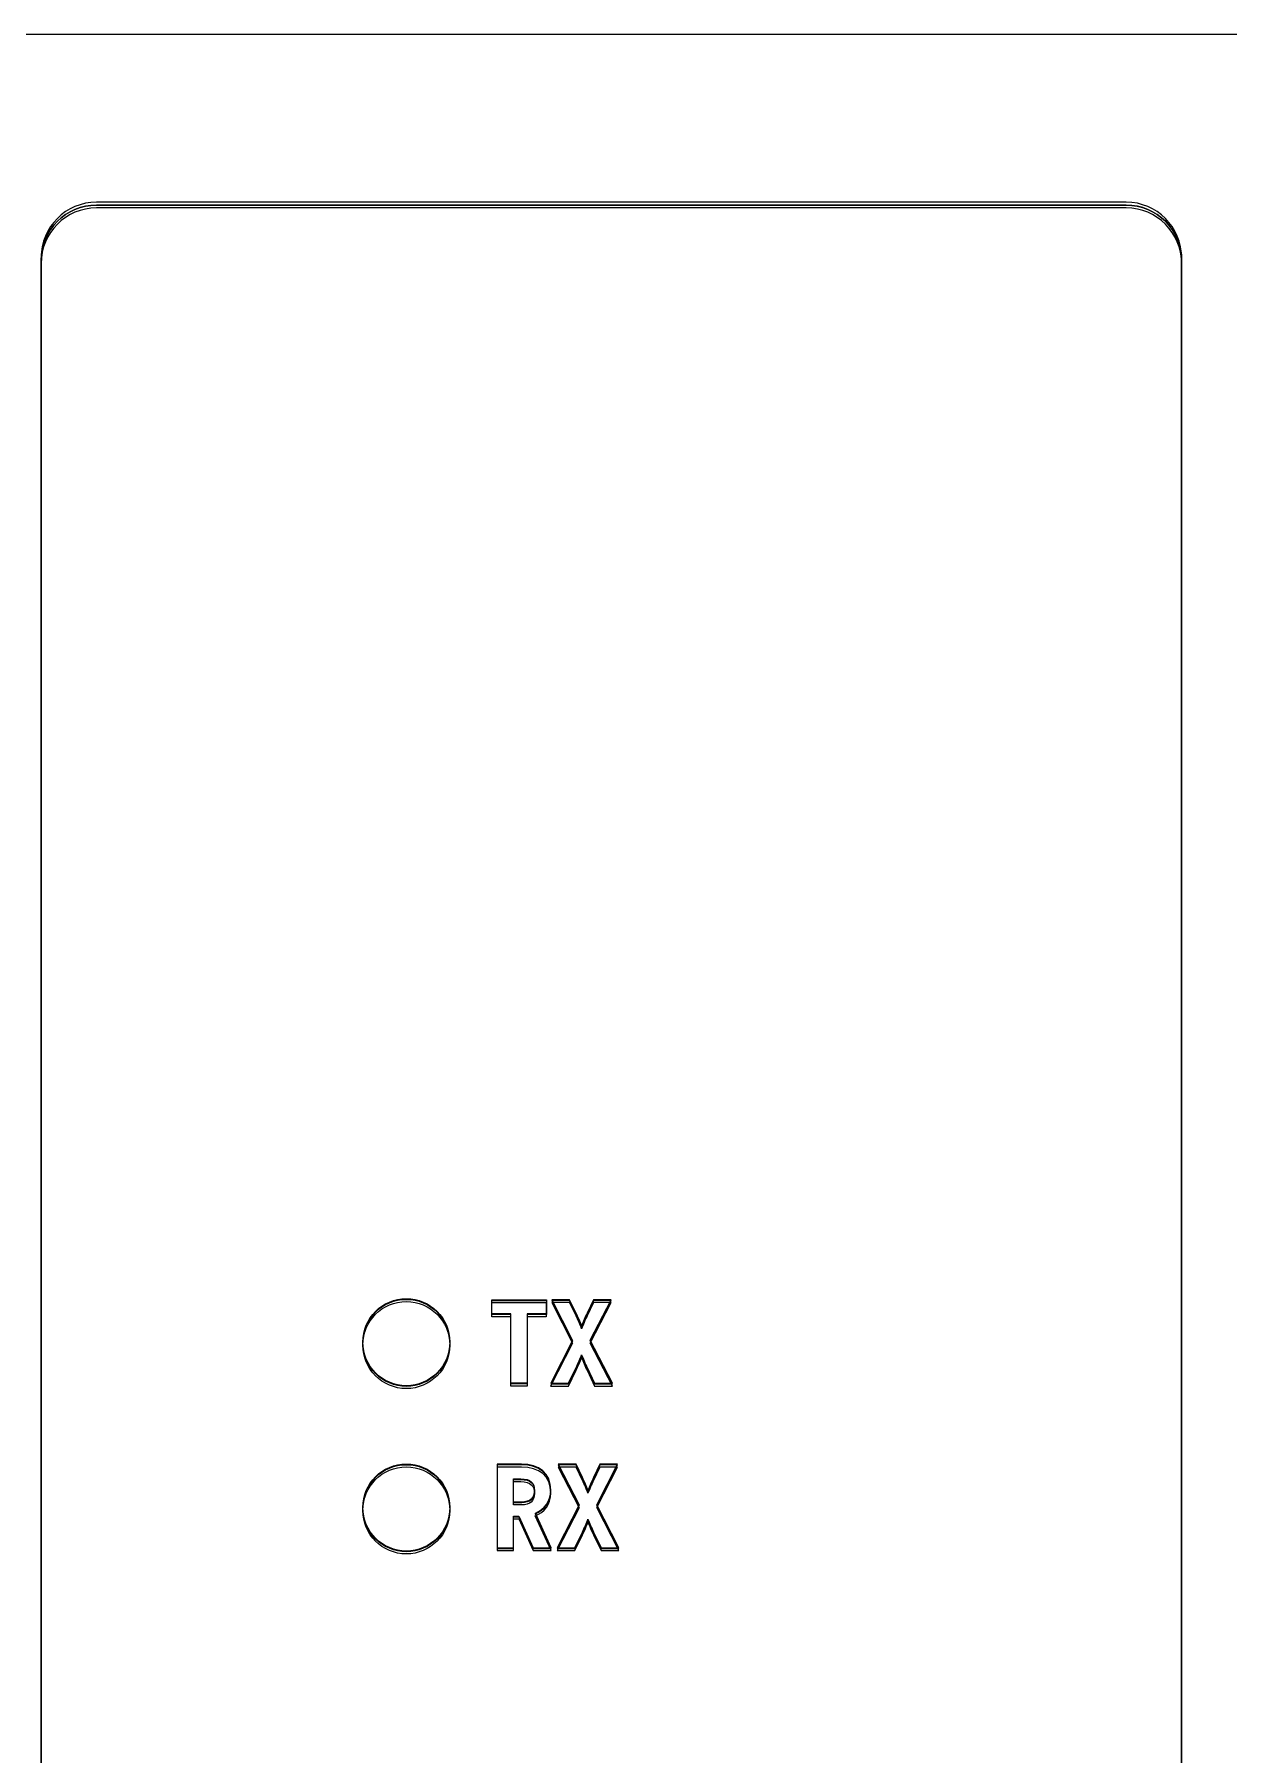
# Model space of a CAD drawing. Extents: x 2 to 47.7, y 0.2 to 35.3.
# Drawn here: x 30.586 to 32.741, y 16.898 to 20 of the extents above; entities that cross this region are included whole.
import ezdxf

# ---------------------------------------------------------------- set-up
doc = ezdxf.new("R2010")
doc.units = 0
doc.header["$MEASUREMENT"] = 0
for name, color, linetype in [('4_01__NONE__X', 7, 'CONTINUOUS'), ('4_02__EIA-232_DO_NOT_USE_W', 7, 'CONTINUOUS'), ('4_03__EIA-485__4-WIRE__DO_', 7, 'CONTINUOUS'), ('4_04__FIBER_OPTIC__200_U_0', 7, 'CONTINUOUS'), ('4_05__FIBER_OPTIC__62_5_U_', 7, 'CONTINUOUS'), ('4_06__EIA-485__2-WIRE__DO_', 7, 'CONTINUOUS'), ('4_07__DUAL_FIBER_ETHERNET_', 7, 'CONTINUOUS'), ('4_08__DUAL_COPPER_ETHERNET', 7, 'CONTINUOUS'), ('4_09__ONE_COPPER_ETHERNET_', 7, 'CONTINUOUS'), ('4_10__DUAL_FIBER_ETHERNET_', 7, 'CONTINUOUS'), ('4_11__ONE_COPPER_ETHERNET_', 7, 'CONTINUOUS'), ('5_00_DWG', 7, 'CONTINUOUS')]:
    doc.layers.add(name, color=color, linetype=linetype)

msp = doc.modelspace()

# ---------------------------------------------------------------- linework, layer by layer
at = {"layer": '4_01__NONE__X', "color": 250}
msp.add_open_spline([(32.6564, 14.7537), (32.6564, 14.6984), (32.6117, 14.6537), (32.5564, 14.6537), (32.5564, 14.6537), (30.6983, 14.6537), (30.6983, 14.6537), (30.643, 14.6537), (30.5983, 14.6984), (30.5983, 14.7537), (30.5983, 14.7537), (30.5983, 19.5922), (30.5983, 19.5922), (30.5983, 19.6475), (30.643, 19.6922), (30.6983, 19.6922), (30.6983, 19.6922), (32.5564, 19.6922), (32.5564, 19.6922), (32.6117, 19.6922), (32.6564, 19.6475), (32.6564, 19.5922), (32.6564, 19.5922), (32.6564, 14.7537), (32.6564, 14.7537)], degree=3, knots=[0, 0, 0, 0, 1, 1, 1, 2, 2, 2, 3, 3, 3, 4, 4, 4, 5, 5, 5, 6, 6, 6, 7, 7, 7, 8, 8, 8, 8], dxfattribs=at)
at = {"layer": '4_02__EIA-232_DO_NOT_USE_W', "color": 250}
msp.add_lwpolyline([(31.4757, 17.6871), (31.4757, 17.5622), (31.4461, 17.5622), (31.4461, 17.6871), (31.4118, 17.6871), (31.4118, 17.7129), (31.51, 17.7129), (31.51, 17.6871), (31.4757, 17.6871)], dxfattribs=at)
for points, knots in [([(32.1834, 14.6485), (32.1834, 14.6485), (32.5565, 14.6485), (32.5565, 14.6485), (32.6117, 14.6485), (32.6565, 14.6933), (32.6565, 14.7485), (32.6565, 14.7485), (32.6565, 19.5871), (32.6565, 19.5871), (32.6565, 19.6423), (32.6117, 19.6871), (32.5565, 19.6871), (32.5565, 19.6871), (30.6983, 19.6871), (30.6983, 19.6871), (30.6431, 19.6871), (30.5983, 19.6423), (30.5983, 19.5871), (30.5983, 19.5871), (30.5983, 14.7485), (30.5983, 14.7485), (30.5983, 14.6933), (30.6431, 14.6485), (30.6983, 14.6485)], [0, 0, 0, 0, 1, 1, 1, 2, 2, 2, 3, 3, 3, 4, 4, 4, 5, 5, 5, 6, 6, 6, 7, 7, 7, 8, 8, 8, 8]), ([(31.3358, 17.6362), (31.3358, 17.6795), (31.3006, 17.7147), (31.2573, 17.7147), (31.2139, 17.7147), (31.1788, 17.6795), (31.1788, 17.6362), (31.1788, 17.5928), (31.2139, 17.5577), (31.2573, 17.5577), (31.3006, 17.5577), (31.3358, 17.5928), (31.3358, 17.6362)], [0, 0, 0, 0, 1, 1, 1, 2, 2, 2, 3, 3, 3, 4, 4, 4, 4]), ([(31.5972, 17.5622), (31.5972, 17.5622), (31.5834, 17.5906), (31.5834, 17.5906), (31.5801, 17.5973), (31.5759, 17.6076), (31.5735, 17.6136), (31.5714, 17.6076), (31.5669, 17.5973), (31.5636, 17.5906), (31.5636, 17.5906), (31.5498, 17.5622), (31.5498, 17.5622), (31.5498, 17.5622), (31.5178, 17.5622), (31.5178, 17.5622), (31.5178, 17.5622), (31.5574, 17.6395), (31.5574, 17.6395), (31.5574, 17.6395), (31.52, 17.7129), (31.52, 17.7129), (31.52, 17.7129), (31.5519, 17.7129), (31.5519, 17.7129), (31.5519, 17.7129), (31.5636, 17.6888), (31.5636, 17.6888), (31.5669, 17.6821), (31.5714, 17.6718), (31.5735, 17.6657), (31.5759, 17.6718), (31.5801, 17.6821), (31.5834, 17.6888), (31.5834, 17.6888), (31.5951, 17.7129), (31.5951, 17.7129), (31.5951, 17.7129), (31.627, 17.7129), (31.627, 17.7129), (31.627, 17.7129), (31.5894, 17.6397), (31.5894, 17.6397), (31.5894, 17.6397), (31.6292, 17.5622), (31.6292, 17.5622), (31.6292, 17.5622), (31.5972, 17.5622), (31.5972, 17.5622)], [0, 0, 0, 0, 1, 1, 1, 2, 2, 2, 3, 3, 3, 4, 4, 4, 5, 5, 5, 6, 6, 6, 7, 7, 7, 8, 8, 8, 9, 9, 9, 10, 10, 10, 11, 11, 11, 12, 12, 12, 13, 13, 13, 14, 14, 14, 15, 15, 15, 16, 16, 16, 16]), ([(31.3358, 17.338), (31.3358, 17.3813), (31.3006, 17.4165), (31.2573, 17.4165), (31.2139, 17.4165), (31.1788, 17.3813), (31.1788, 17.338), (31.1788, 17.2946), (31.2139, 17.2595), (31.2573, 17.2595), (31.3006, 17.2595), (31.3358, 17.2946), (31.3358, 17.338)], [0, 0, 0, 0, 1, 1, 1, 2, 2, 2, 3, 3, 3, 4, 4, 4, 4]), ([(31.4864, 17.2654), (31.4864, 17.2654), (31.4605, 17.3226), (31.4605, 17.3226), (31.4605, 17.3226), (31.4508, 17.3226), (31.4508, 17.3226), (31.4508, 17.3226), (31.4508, 17.2654), (31.4508, 17.2654), (31.4508, 17.2654), (31.4212, 17.2654), (31.4212, 17.2654), (31.4212, 17.2654), (31.4212, 17.4161), (31.4212, 17.4161), (31.4212, 17.4161), (31.4653, 17.4161), (31.4653, 17.4161), (31.4975, 17.4161), (31.5181, 17.4003), (31.5181, 17.3691), (31.5181, 17.348), (31.5062, 17.3349), (31.4902, 17.328), (31.4902, 17.328), (31.5186, 17.2654), (31.5186, 17.2654), (31.5186, 17.2654), (31.4864, 17.2654), (31.4864, 17.2654)], [0, 0, 0, 0, 1, 1, 1, 2, 2, 2, 3, 3, 3, 4, 4, 4, 5, 5, 5, 6, 6, 6, 7, 7, 7, 8, 8, 8, 9, 9, 9, 10, 10, 10, 10]), ([(31.6088, 17.2654), (31.6088, 17.2654), (31.5951, 17.2938), (31.5951, 17.2938), (31.5917, 17.3005), (31.5875, 17.3108), (31.5851, 17.3168), (31.583, 17.3108), (31.5785, 17.3005), (31.5752, 17.2938), (31.5752, 17.2938), (31.5614, 17.2654), (31.5614, 17.2654), (31.5614, 17.2654), (31.5295, 17.2654), (31.5295, 17.2654), (31.5295, 17.2654), (31.569, 17.3427), (31.569, 17.3427), (31.569, 17.3427), (31.5316, 17.4161), (31.5316, 17.4161), (31.5316, 17.4161), (31.5636, 17.4161), (31.5636, 17.4161), (31.5636, 17.4161), (31.5752, 17.392), (31.5752, 17.392), (31.5785, 17.3853), (31.583, 17.3749), (31.5851, 17.3689), (31.5875, 17.3749), (31.5917, 17.3853), (31.5951, 17.392), (31.5951, 17.392), (31.6067, 17.4161), (31.6067, 17.4161), (31.6067, 17.4161), (31.6386, 17.4161), (31.6386, 17.4161), (31.6386, 17.4161), (31.601, 17.3429), (31.601, 17.3429), (31.601, 17.3429), (31.6408, 17.2654), (31.6408, 17.2654), (31.6408, 17.2654), (31.6088, 17.2654), (31.6088, 17.2654)], [0, 0, 0, 0, 1, 1, 1, 2, 2, 2, 3, 3, 3, 4, 4, 4, 5, 5, 5, 6, 6, 6, 7, 7, 7, 8, 8, 8, 9, 9, 9, 10, 10, 10, 11, 11, 11, 12, 12, 12, 13, 13, 13, 14, 14, 14, 15, 15, 15, 16, 16, 16, 16]), ([(31.4639, 17.3898), (31.4639, 17.3898), (31.4508, 17.3898), (31.4508, 17.3898), (31.4508, 17.3898), (31.4508, 17.3478), (31.4508, 17.3478), (31.4508, 17.3478), (31.4655, 17.3478), (31.4655, 17.3478), (31.4807, 17.3478), (31.4885, 17.3549), (31.4885, 17.3687), (31.4885, 17.3823), (31.4816, 17.3898), (31.4639, 17.3898)], [0, 0, 0, 0, 1, 1, 1, 2, 2, 2, 3, 3, 3, 4, 4, 4, 5, 5, 5, 5])]:
    msp.add_open_spline(points, degree=3, knots=knots, dxfattribs=at)
at = {"layer": '4_03__EIA-485__4-WIRE__DO_', "color": 250}
msp.add_lwpolyline([(31.4757, 17.6922), (31.4757, 17.5673), (31.4461, 17.5673), (31.4461, 17.6922), (31.4118, 17.6922), (31.4118, 17.718), (31.5101, 17.718), (31.5101, 17.6922), (31.4757, 17.6922)], dxfattribs=at)
for points, knots in [([(32.1833, 14.6588), (32.1833, 14.6588), (32.5564, 14.6588), (32.5564, 14.6588), (32.6117, 14.6588), (32.6564, 14.7036), (32.6564, 14.7588), (32.6564, 14.7588), (32.6564, 19.5974), (32.6564, 19.5974), (32.6564, 19.6526), (32.6117, 19.6974), (32.5564, 19.6974), (32.5564, 19.6974), (30.6983, 19.6974), (30.6983, 19.6974), (30.643, 19.6974), (30.5983, 19.6526), (30.5983, 19.5974), (30.5983, 19.5974), (30.5983, 14.7588), (30.5983, 14.7588), (30.5983, 14.7036), (30.643, 14.6588), (30.6983, 14.6588)], [0, 0, 0, 0, 1, 1, 1, 2, 2, 2, 3, 3, 3, 4, 4, 4, 5, 5, 5, 6, 6, 6, 7, 7, 7, 8, 8, 8, 8]), ([(31.3358, 17.6413), (31.3358, 17.6847), (31.3007, 17.7198), (31.2573, 17.7198), (31.2139, 17.7198), (31.1788, 17.6847), (31.1788, 17.6413), (31.1788, 17.598), (31.2139, 17.5628), (31.2573, 17.5628), (31.3007, 17.5628), (31.3358, 17.598), (31.3358, 17.6413)], [0, 0, 0, 0, 1, 1, 1, 2, 2, 2, 3, 3, 3, 4, 4, 4, 4]), ([(31.5972, 17.5673), (31.5972, 17.5673), (31.5835, 17.5957), (31.5835, 17.5957), (31.5802, 17.6024), (31.5759, 17.6128), (31.5735, 17.6188), (31.5714, 17.6128), (31.5669, 17.6024), (31.5636, 17.5957), (31.5636, 17.5957), (31.5498, 17.5673), (31.5498, 17.5673), (31.5498, 17.5673), (31.5179, 17.5673), (31.5179, 17.5673), (31.5179, 17.5673), (31.5574, 17.6446), (31.5574, 17.6446), (31.5574, 17.6446), (31.52, 17.718), (31.52, 17.718), (31.52, 17.718), (31.552, 17.718), (31.552, 17.718), (31.552, 17.718), (31.5636, 17.6939), (31.5636, 17.6939), (31.5669, 17.6872), (31.5714, 17.6769), (31.5735, 17.6709), (31.5759, 17.6769), (31.5802, 17.6872), (31.5835, 17.6939), (31.5835, 17.6939), (31.5951, 17.718), (31.5951, 17.718), (31.5951, 17.718), (31.627, 17.718), (31.627, 17.718), (31.627, 17.718), (31.5894, 17.6448), (31.5894, 17.6448), (31.5894, 17.6448), (31.6292, 17.5673), (31.6292, 17.5673), (31.6292, 17.5673), (31.5972, 17.5673), (31.5972, 17.5673)], [0, 0, 0, 0, 1, 1, 1, 2, 2, 2, 3, 3, 3, 4, 4, 4, 5, 5, 5, 6, 6, 6, 7, 7, 7, 8, 8, 8, 9, 9, 9, 10, 10, 10, 11, 11, 11, 12, 12, 12, 13, 13, 13, 14, 14, 14, 15, 15, 15, 16, 16, 16, 16]), ([(31.3358, 17.3431), (31.3358, 17.3865), (31.3007, 17.4216), (31.2573, 17.4216), (31.2139, 17.4216), (31.1788, 17.3865), (31.1788, 17.3431), (31.1788, 17.2998), (31.2139, 17.2646), (31.2573, 17.2646), (31.3007, 17.2646), (31.3358, 17.2998), (31.3358, 17.3431)], [0, 0, 0, 0, 1, 1, 1, 2, 2, 2, 3, 3, 3, 4, 4, 4, 4]), ([(31.4864, 17.2705), (31.4864, 17.2705), (31.4606, 17.3278), (31.4606, 17.3278), (31.4606, 17.3278), (31.4509, 17.3278), (31.4509, 17.3278), (31.4509, 17.3278), (31.4509, 17.2705), (31.4509, 17.2705), (31.4509, 17.2705), (31.4213, 17.2705), (31.4213, 17.2705), (31.4213, 17.2705), (31.4213, 17.4212), (31.4213, 17.4212), (31.4213, 17.4212), (31.4653, 17.4212), (31.4653, 17.4212), (31.4975, 17.4212), (31.5181, 17.4055), (31.5181, 17.3743), (31.5181, 17.3532), (31.5063, 17.34), (31.4902, 17.3332), (31.4902, 17.3332), (31.5186, 17.2705), (31.5186, 17.2705), (31.5186, 17.2705), (31.4864, 17.2705), (31.4864, 17.2705)], [0, 0, 0, 0, 1, 1, 1, 2, 2, 2, 3, 3, 3, 4, 4, 4, 5, 5, 5, 6, 6, 6, 7, 7, 7, 8, 8, 8, 9, 9, 9, 10, 10, 10, 10]), ([(31.6088, 17.2705), (31.6088, 17.2705), (31.5951, 17.2989), (31.5951, 17.2989), (31.5918, 17.3056), (31.5875, 17.3159), (31.5851, 17.322), (31.583, 17.3159), (31.5785, 17.3056), (31.5752, 17.2989), (31.5752, 17.2989), (31.5614, 17.2705), (31.5614, 17.2705), (31.5614, 17.2705), (31.5295, 17.2705), (31.5295, 17.2705), (31.5295, 17.2705), (31.569, 17.3478), (31.569, 17.3478), (31.569, 17.3478), (31.5316, 17.4212), (31.5316, 17.4212), (31.5316, 17.4212), (31.5636, 17.4212), (31.5636, 17.4212), (31.5636, 17.4212), (31.5752, 17.3971), (31.5752, 17.3971), (31.5785, 17.3904), (31.583, 17.3801), (31.5851, 17.3741), (31.5875, 17.3801), (31.5918, 17.3904), (31.5951, 17.3971), (31.5951, 17.3971), (31.6067, 17.4212), (31.6067, 17.4212), (31.6067, 17.4212), (31.6386, 17.4212), (31.6386, 17.4212), (31.6386, 17.4212), (31.601, 17.348), (31.601, 17.348), (31.601, 17.348), (31.6408, 17.2705), (31.6408, 17.2705), (31.6408, 17.2705), (31.6088, 17.2705), (31.6088, 17.2705)], [0, 0, 0, 0, 1, 1, 1, 2, 2, 2, 3, 3, 3, 4, 4, 4, 5, 5, 5, 6, 6, 6, 7, 7, 7, 8, 8, 8, 9, 9, 9, 10, 10, 10, 11, 11, 11, 12, 12, 12, 13, 13, 13, 14, 14, 14, 15, 15, 15, 16, 16, 16, 16]), ([(31.4639, 17.3949), (31.4639, 17.3949), (31.4509, 17.3949), (31.4509, 17.3949), (31.4509, 17.3949), (31.4509, 17.353), (31.4509, 17.353), (31.4509, 17.353), (31.4655, 17.353), (31.4655, 17.353), (31.4807, 17.353), (31.4885, 17.3601), (31.4885, 17.3738), (31.4885, 17.3874), (31.4816, 17.3949), (31.4639, 17.3949)], [0, 0, 0, 0, 1, 1, 1, 2, 2, 2, 3, 3, 3, 4, 4, 4, 5, 5, 5, 5])]:
    msp.add_open_spline(points, degree=3, knots=knots, dxfattribs=at)
at = {"layer": '4_04__FIBER_OPTIC__200_U_0', "color": 250}
msp.add_lwpolyline([(31.4757, 17.691), (31.4757, 17.5661), (31.4461, 17.5661), (31.4461, 17.691), (31.4118, 17.691), (31.4118, 17.7168), (31.5101, 17.7168), (31.5101, 17.691), (31.4757, 17.691)], dxfattribs=at)
for points, knots in [([(31.2844, 14.6537), (31.2844, 14.6537), (30.6983, 14.6537), (30.6983, 14.6537), (30.643, 14.6537), (30.5983, 14.6984), (30.5983, 14.7537), (30.5983, 14.7537), (30.5983, 19.5922), (30.5983, 19.5922), (30.5983, 19.6475), (30.643, 19.6922), (30.6983, 19.6922), (30.6983, 19.6922), (32.5564, 19.6922), (32.5564, 19.6922), (32.6117, 19.6922), (32.6564, 19.6475), (32.6564, 19.5922), (32.6564, 19.5922), (32.6564, 14.7537), (32.6564, 14.7537), (32.6564, 14.6984), (32.6117, 14.6537), (32.5564, 14.6537), (32.5564, 14.6537), (31.9554, 14.6537), (31.9554, 14.6537)], [0, 0, 0, 0, 1, 1, 1, 2, 2, 2, 3, 3, 3, 4, 4, 4, 5, 5, 5, 6, 6, 6, 7, 7, 7, 8, 8, 8, 9, 9, 9, 9]), ([(31.3358, 17.6401), (31.3358, 17.6835), (31.3007, 17.7186), (31.2573, 17.7186), (31.2139, 17.7186), (31.1788, 17.6835), (31.1788, 17.6401), (31.1788, 17.5968), (31.2139, 17.5616), (31.2573, 17.5616), (31.3007, 17.5616), (31.3358, 17.5968), (31.3358, 17.6401)], [0, 0, 0, 0, 1, 1, 1, 2, 2, 2, 3, 3, 3, 4, 4, 4, 4]), ([(31.5972, 17.5661), (31.5972, 17.5661), (31.5835, 17.5945), (31.5835, 17.5945), (31.5801, 17.6012), (31.5759, 17.6115), (31.5735, 17.6176), (31.5714, 17.6115), (31.5669, 17.6012), (31.5636, 17.5945), (31.5636, 17.5945), (31.5498, 17.5661), (31.5498, 17.5661), (31.5498, 17.5661), (31.5179, 17.5661), (31.5179, 17.5661), (31.5179, 17.5661), (31.5574, 17.6434), (31.5574, 17.6434), (31.5574, 17.6434), (31.52, 17.7168), (31.52, 17.7168), (31.52, 17.7168), (31.552, 17.7168), (31.552, 17.7168), (31.552, 17.7168), (31.5636, 17.6927), (31.5636, 17.6927), (31.5669, 17.686), (31.5714, 17.6757), (31.5735, 17.6697), (31.5759, 17.6757), (31.5801, 17.686), (31.5835, 17.6927), (31.5835, 17.6927), (31.5951, 17.7168), (31.5951, 17.7168), (31.5951, 17.7168), (31.627, 17.7168), (31.627, 17.7168), (31.627, 17.7168), (31.5894, 17.6436), (31.5894, 17.6436), (31.5894, 17.6436), (31.6292, 17.5661), (31.6292, 17.5661), (31.6292, 17.5661), (31.5972, 17.5661), (31.5972, 17.5661)], [0, 0, 0, 0, 1, 1, 1, 2, 2, 2, 3, 3, 3, 4, 4, 4, 5, 5, 5, 6, 6, 6, 7, 7, 7, 8, 8, 8, 9, 9, 9, 10, 10, 10, 11, 11, 11, 12, 12, 12, 13, 13, 13, 14, 14, 14, 15, 15, 15, 16, 16, 16, 16]), ([(31.3358, 17.3419), (31.3358, 17.3853), (31.3007, 17.4204), (31.2573, 17.4204), (31.2139, 17.4204), (31.1788, 17.3853), (31.1788, 17.3419), (31.1788, 17.2985), (31.2139, 17.2634), (31.2573, 17.2634), (31.3007, 17.2634), (31.3358, 17.2985), (31.3358, 17.3419)], [0, 0, 0, 0, 1, 1, 1, 2, 2, 2, 3, 3, 3, 4, 4, 4, 4]), ([(31.4864, 17.2693), (31.4864, 17.2693), (31.4606, 17.3266), (31.4606, 17.3266), (31.4606, 17.3266), (31.4508, 17.3266), (31.4508, 17.3266), (31.4508, 17.3266), (31.4508, 17.2693), (31.4508, 17.2693), (31.4508, 17.2693), (31.4213, 17.2693), (31.4213, 17.2693), (31.4213, 17.2693), (31.4213, 17.42), (31.4213, 17.42), (31.4213, 17.42), (31.4653, 17.42), (31.4653, 17.42), (31.4975, 17.42), (31.5181, 17.4043), (31.5181, 17.3731), (31.5181, 17.352), (31.5063, 17.3388), (31.4902, 17.332), (31.4902, 17.332), (31.5186, 17.2693), (31.5186, 17.2693), (31.5186, 17.2693), (31.4864, 17.2693), (31.4864, 17.2693)], [0, 0, 0, 0, 1, 1, 1, 2, 2, 2, 3, 3, 3, 4, 4, 4, 5, 5, 5, 6, 6, 6, 7, 7, 7, 8, 8, 8, 9, 9, 9, 10, 10, 10, 10]), ([(31.6088, 17.2693), (31.6088, 17.2693), (31.5951, 17.2977), (31.5951, 17.2977), (31.5917, 17.3044), (31.5875, 17.3147), (31.5851, 17.3208), (31.583, 17.3147), (31.5785, 17.3044), (31.5752, 17.2977), (31.5752, 17.2977), (31.5614, 17.2693), (31.5614, 17.2693), (31.5614, 17.2693), (31.5295, 17.2693), (31.5295, 17.2693), (31.5295, 17.2693), (31.569, 17.3466), (31.569, 17.3466), (31.569, 17.3466), (31.5316, 17.42), (31.5316, 17.42), (31.5316, 17.42), (31.5636, 17.42), (31.5636, 17.42), (31.5636, 17.42), (31.5752, 17.3959), (31.5752, 17.3959), (31.5785, 17.3892), (31.583, 17.3789), (31.5851, 17.3728), (31.5875, 17.3789), (31.5917, 17.3892), (31.5951, 17.3959), (31.5951, 17.3959), (31.6067, 17.42), (31.6067, 17.42), (31.6067, 17.42), (31.6386, 17.42), (31.6386, 17.42), (31.6386, 17.42), (31.601, 17.3468), (31.601, 17.3468), (31.601, 17.3468), (31.6408, 17.2693), (31.6408, 17.2693), (31.6408, 17.2693), (31.6088, 17.2693), (31.6088, 17.2693)], [0, 0, 0, 0, 1, 1, 1, 2, 2, 2, 3, 3, 3, 4, 4, 4, 5, 5, 5, 6, 6, 6, 7, 7, 7, 8, 8, 8, 9, 9, 9, 10, 10, 10, 11, 11, 11, 12, 12, 12, 13, 13, 13, 14, 14, 14, 15, 15, 15, 16, 16, 16, 16]), ([(31.4639, 17.3937), (31.4639, 17.3937), (31.4508, 17.3937), (31.4508, 17.3937), (31.4508, 17.3937), (31.4508, 17.3518), (31.4508, 17.3518), (31.4508, 17.3518), (31.4655, 17.3518), (31.4655, 17.3518), (31.4807, 17.3518), (31.4885, 17.3589), (31.4885, 17.3726), (31.4885, 17.3862), (31.4816, 17.3937), (31.4639, 17.3937)], [0, 0, 0, 0, 1, 1, 1, 2, 2, 2, 3, 3, 3, 4, 4, 4, 5, 5, 5, 5])]:
    msp.add_open_spline(points, degree=3, knots=knots, dxfattribs=at)
at = {"layer": '4_05__FIBER_OPTIC__62_5_U_', "color": 250}
msp.add_lwpolyline([(31.4757, 17.6922), (31.4757, 17.5673), (31.4461, 17.5673), (31.4461, 17.6922), (31.4118, 17.6922), (31.4118, 17.718), (31.5101, 17.718), (31.5101, 17.6922), (31.4757, 17.6922)], dxfattribs=at)
for points, knots in [([(32.0438, 14.6537), (32.0438, 14.6537), (32.5564, 14.6537), (32.5564, 14.6537), (32.6117, 14.6537), (32.6564, 14.6984), (32.6564, 14.7537), (32.6564, 14.7537), (32.6564, 19.5922), (32.6564, 19.5922), (32.6564, 19.6475), (32.6117, 19.6922), (32.5564, 19.6922), (32.5564, 19.6922), (30.6983, 19.6922), (30.6983, 19.6922), (30.643, 19.6922), (30.5983, 19.6475), (30.5983, 19.5922), (30.5983, 19.5922), (30.5983, 14.7537), (30.5983, 14.7537), (30.5983, 14.6984), (30.643, 14.6537), (30.6983, 14.6537), (30.6983, 14.6537), (31.2268, 14.6537), (31.2268, 14.6537)], [0, 0, 0, 0, 1, 1, 1, 2, 2, 2, 3, 3, 3, 4, 4, 4, 5, 5, 5, 6, 6, 6, 7, 7, 7, 8, 8, 8, 9, 9, 9, 9]), ([(31.3358, 17.6413), (31.3358, 17.6847), (31.3007, 17.7198), (31.2573, 17.7198), (31.2139, 17.7198), (31.1788, 17.6847), (31.1788, 17.6413), (31.1788, 17.598), (31.2139, 17.5628), (31.2573, 17.5628), (31.3007, 17.5628), (31.3358, 17.598), (31.3358, 17.6413)], [0, 0, 0, 0, 1, 1, 1, 2, 2, 2, 3, 3, 3, 4, 4, 4, 4]), ([(31.5972, 17.5673), (31.5972, 17.5673), (31.5835, 17.5957), (31.5835, 17.5957), (31.5802, 17.6024), (31.5759, 17.6128), (31.5735, 17.6188), (31.5714, 17.6128), (31.5669, 17.6024), (31.5636, 17.5957), (31.5636, 17.5957), (31.5498, 17.5673), (31.5498, 17.5673), (31.5498, 17.5673), (31.5179, 17.5673), (31.5179, 17.5673), (31.5179, 17.5673), (31.5574, 17.6446), (31.5574, 17.6446), (31.5574, 17.6446), (31.52, 17.718), (31.52, 17.718), (31.52, 17.718), (31.552, 17.718), (31.552, 17.718), (31.552, 17.718), (31.5636, 17.6939), (31.5636, 17.6939), (31.5669, 17.6872), (31.5714, 17.6769), (31.5735, 17.6709), (31.5759, 17.6769), (31.5802, 17.6872), (31.5835, 17.6939), (31.5835, 17.6939), (31.5951, 17.718), (31.5951, 17.718), (31.5951, 17.718), (31.627, 17.718), (31.627, 17.718), (31.627, 17.718), (31.5894, 17.6448), (31.5894, 17.6448), (31.5894, 17.6448), (31.6292, 17.5673), (31.6292, 17.5673), (31.6292, 17.5673), (31.5972, 17.5673), (31.5972, 17.5673)], [0, 0, 0, 0, 1, 1, 1, 2, 2, 2, 3, 3, 3, 4, 4, 4, 5, 5, 5, 6, 6, 6, 7, 7, 7, 8, 8, 8, 9, 9, 9, 10, 10, 10, 11, 11, 11, 12, 12, 12, 13, 13, 13, 14, 14, 14, 15, 15, 15, 16, 16, 16, 16]), ([(31.3358, 17.3431), (31.3358, 17.3865), (31.3007, 17.4216), (31.2573, 17.4216), (31.2139, 17.4216), (31.1788, 17.3865), (31.1788, 17.3431), (31.1788, 17.2998), (31.2139, 17.2646), (31.2573, 17.2646), (31.3007, 17.2646), (31.3358, 17.2998), (31.3358, 17.3431)], [0, 0, 0, 0, 1, 1, 1, 2, 2, 2, 3, 3, 3, 4, 4, 4, 4]), ([(31.4864, 17.2705), (31.4864, 17.2705), (31.4606, 17.3278), (31.4606, 17.3278), (31.4606, 17.3278), (31.4509, 17.3278), (31.4509, 17.3278), (31.4509, 17.3278), (31.4509, 17.2705), (31.4509, 17.2705), (31.4509, 17.2705), (31.4213, 17.2705), (31.4213, 17.2705), (31.4213, 17.2705), (31.4213, 17.4212), (31.4213, 17.4212), (31.4213, 17.4212), (31.4653, 17.4212), (31.4653, 17.4212), (31.4975, 17.4212), (31.5181, 17.4055), (31.5181, 17.3743), (31.5181, 17.3532), (31.5063, 17.34), (31.4902, 17.3332), (31.4902, 17.3332), (31.5186, 17.2705), (31.5186, 17.2705), (31.5186, 17.2705), (31.4864, 17.2705), (31.4864, 17.2705)], [0, 0, 0, 0, 1, 1, 1, 2, 2, 2, 3, 3, 3, 4, 4, 4, 5, 5, 5, 6, 6, 6, 7, 7, 7, 8, 8, 8, 9, 9, 9, 10, 10, 10, 10]), ([(31.6088, 17.2705), (31.6088, 17.2705), (31.5951, 17.2989), (31.5951, 17.2989), (31.5918, 17.3056), (31.5875, 17.3159), (31.5851, 17.322), (31.583, 17.3159), (31.5785, 17.3056), (31.5752, 17.2989), (31.5752, 17.2989), (31.5615, 17.2705), (31.5615, 17.2705), (31.5615, 17.2705), (31.5295, 17.2705), (31.5295, 17.2705), (31.5295, 17.2705), (31.569, 17.3478), (31.569, 17.3478), (31.569, 17.3478), (31.5316, 17.4212), (31.5316, 17.4212), (31.5316, 17.4212), (31.5636, 17.4212), (31.5636, 17.4212), (31.5636, 17.4212), (31.5752, 17.3971), (31.5752, 17.3971), (31.5785, 17.3904), (31.583, 17.3801), (31.5851, 17.3741), (31.5875, 17.3801), (31.5918, 17.3904), (31.5951, 17.3971), (31.5951, 17.3971), (31.6067, 17.4212), (31.6067, 17.4212), (31.6067, 17.4212), (31.6387, 17.4212), (31.6387, 17.4212), (31.6387, 17.4212), (31.601, 17.348), (31.601, 17.348), (31.601, 17.348), (31.6408, 17.2705), (31.6408, 17.2705), (31.6408, 17.2705), (31.6088, 17.2705), (31.6088, 17.2705)], [0, 0, 0, 0, 1, 1, 1, 2, 2, 2, 3, 3, 3, 4, 4, 4, 5, 5, 5, 6, 6, 6, 7, 7, 7, 8, 8, 8, 9, 9, 9, 10, 10, 10, 11, 11, 11, 12, 12, 12, 13, 13, 13, 14, 14, 14, 15, 15, 15, 16, 16, 16, 16]), ([(31.4639, 17.3949), (31.4639, 17.3949), (31.4509, 17.3949), (31.4509, 17.3949), (31.4509, 17.3949), (31.4509, 17.353), (31.4509, 17.353), (31.4509, 17.353), (31.4655, 17.353), (31.4655, 17.353), (31.4807, 17.353), (31.4885, 17.3601), (31.4885, 17.3738), (31.4885, 17.3874), (31.4816, 17.3949), (31.4639, 17.3949)], [0, 0, 0, 0, 1, 1, 1, 2, 2, 2, 3, 3, 3, 4, 4, 4, 5, 5, 5, 5])]:
    msp.add_open_spline(points, degree=3, knots=knots, dxfattribs=at)
at = {"layer": '4_06__EIA-485__2-WIRE__DO_', "color": 250}
msp.add_lwpolyline([(31.4757, 17.6871), (31.4757, 17.5622), (31.4461, 17.5622), (31.4461, 17.6871), (31.4118, 17.6871), (31.4118, 17.7129), (31.51, 17.7129), (31.51, 17.6871), (31.4757, 17.6871)], dxfattribs=at)
for points, knots in [([(31.1258, 14.6537), (31.1258, 14.6537), (30.6983, 14.6537), (30.6983, 14.6537), (30.643, 14.6537), (30.5982, 14.6984), (30.5982, 14.7537), (30.5982, 14.7537), (30.5982, 19.5922), (30.5982, 19.5922), (30.5982, 19.6475), (30.643, 19.6922), (30.6983, 19.6922), (30.6983, 19.6922), (32.5564, 19.6922), (32.5564, 19.6922), (32.6116, 19.6922), (32.6564, 19.6475), (32.6564, 19.5922), (32.6564, 19.5922), (32.6564, 14.7537), (32.6564, 14.7537), (32.6564, 14.6984), (32.6116, 14.6537), (32.5564, 14.6537)], [0, 0, 0, 0, 1, 1, 1, 2, 2, 2, 3, 3, 3, 4, 4, 4, 5, 5, 5, 6, 6, 6, 7, 7, 7, 8, 8, 8, 8]), ([(31.3358, 17.6362), (31.3358, 17.6795), (31.3006, 17.7147), (31.2573, 17.7147), (31.2139, 17.7147), (31.1788, 17.6795), (31.1788, 17.6362), (31.1788, 17.5928), (31.2139, 17.5577), (31.2573, 17.5577), (31.3006, 17.5577), (31.3358, 17.5928), (31.3358, 17.6362)], [0, 0, 0, 0, 1, 1, 1, 2, 2, 2, 3, 3, 3, 4, 4, 4, 4]), ([(31.5972, 17.5622), (31.5972, 17.5622), (31.5835, 17.5906), (31.5835, 17.5906), (31.5801, 17.5973), (31.5759, 17.6076), (31.5735, 17.6136), (31.5714, 17.6076), (31.5669, 17.5973), (31.5636, 17.5906), (31.5636, 17.5906), (31.5498, 17.5622), (31.5498, 17.5622), (31.5498, 17.5622), (31.5178, 17.5622), (31.5178, 17.5622), (31.5178, 17.5622), (31.5574, 17.6395), (31.5574, 17.6395), (31.5574, 17.6395), (31.52, 17.7129), (31.52, 17.7129), (31.52, 17.7129), (31.552, 17.7129), (31.552, 17.7129), (31.552, 17.7129), (31.5636, 17.6888), (31.5636, 17.6888), (31.5669, 17.6821), (31.5714, 17.6718), (31.5735, 17.6657), (31.5759, 17.6718), (31.5801, 17.6821), (31.5835, 17.6888), (31.5835, 17.6888), (31.5951, 17.7129), (31.5951, 17.7129), (31.5951, 17.7129), (31.627, 17.7129), (31.627, 17.7129), (31.627, 17.7129), (31.5894, 17.6397), (31.5894, 17.6397), (31.5894, 17.6397), (31.6292, 17.5622), (31.6292, 17.5622), (31.6292, 17.5622), (31.5972, 17.5622), (31.5972, 17.5622)], [0, 0, 0, 0, 1, 1, 1, 2, 2, 2, 3, 3, 3, 4, 4, 4, 5, 5, 5, 6, 6, 6, 7, 7, 7, 8, 8, 8, 9, 9, 9, 10, 10, 10, 11, 11, 11, 12, 12, 12, 13, 13, 13, 14, 14, 14, 15, 15, 15, 16, 16, 16, 16]), ([(31.3358, 17.338), (31.3358, 17.3813), (31.3006, 17.4165), (31.2573, 17.4165), (31.2139, 17.4165), (31.1788, 17.3813), (31.1788, 17.338), (31.1788, 17.2946), (31.2139, 17.2595), (31.2573, 17.2595), (31.3006, 17.2595), (31.3358, 17.2946), (31.3358, 17.338)], [0, 0, 0, 0, 1, 1, 1, 2, 2, 2, 3, 3, 3, 4, 4, 4, 4]), ([(31.4864, 17.2654), (31.4864, 17.2654), (31.4605, 17.3226), (31.4605, 17.3226), (31.4605, 17.3226), (31.4508, 17.3226), (31.4508, 17.3226), (31.4508, 17.3226), (31.4508, 17.2654), (31.4508, 17.2654), (31.4508, 17.2654), (31.4212, 17.2654), (31.4212, 17.2654), (31.4212, 17.2654), (31.4212, 17.4161), (31.4212, 17.4161), (31.4212, 17.4161), (31.4653, 17.4161), (31.4653, 17.4161), (31.4975, 17.4161), (31.5181, 17.4003), (31.5181, 17.3691), (31.5181, 17.348), (31.5063, 17.3349), (31.4901, 17.328), (31.4901, 17.328), (31.5186, 17.2654), (31.5186, 17.2654), (31.5186, 17.2654), (31.4864, 17.2654), (31.4864, 17.2654)], [0, 0, 0, 0, 1, 1, 1, 2, 2, 2, 3, 3, 3, 4, 4, 4, 5, 5, 5, 6, 6, 6, 7, 7, 7, 8, 8, 8, 9, 9, 9, 10, 10, 10, 10]), ([(31.6088, 17.2654), (31.6088, 17.2654), (31.5951, 17.2938), (31.5951, 17.2938), (31.5917, 17.3005), (31.5875, 17.3108), (31.5851, 17.3168), (31.583, 17.3108), (31.5785, 17.3005), (31.5752, 17.2938), (31.5752, 17.2938), (31.5614, 17.2654), (31.5614, 17.2654), (31.5614, 17.2654), (31.5294, 17.2654), (31.5294, 17.2654), (31.5294, 17.2654), (31.569, 17.3427), (31.569, 17.3427), (31.569, 17.3427), (31.5316, 17.4161), (31.5316, 17.4161), (31.5316, 17.4161), (31.5636, 17.4161), (31.5636, 17.4161), (31.5636, 17.4161), (31.5752, 17.392), (31.5752, 17.392), (31.5785, 17.3853), (31.583, 17.3749), (31.5851, 17.3689), (31.5875, 17.3749), (31.5917, 17.3853), (31.5951, 17.392), (31.5951, 17.392), (31.6066, 17.4161), (31.6066, 17.4161), (31.6066, 17.4161), (31.6386, 17.4161), (31.6386, 17.4161), (31.6386, 17.4161), (31.601, 17.3429), (31.601, 17.3429), (31.601, 17.3429), (31.6407, 17.2654), (31.6407, 17.2654), (31.6407, 17.2654), (31.6088, 17.2654), (31.6088, 17.2654)], [0, 0, 0, 0, 1, 1, 1, 2, 2, 2, 3, 3, 3, 4, 4, 4, 5, 5, 5, 6, 6, 6, 7, 7, 7, 8, 8, 8, 9, 9, 9, 10, 10, 10, 11, 11, 11, 12, 12, 12, 13, 13, 13, 14, 14, 14, 15, 15, 15, 16, 16, 16, 16]), ([(31.4639, 17.3898), (31.4639, 17.3898), (31.4508, 17.3898), (31.4508, 17.3898), (31.4508, 17.3898), (31.4508, 17.3478), (31.4508, 17.3478), (31.4508, 17.3478), (31.4655, 17.3478), (31.4655, 17.3478), (31.4807, 17.3478), (31.4885, 17.3549), (31.4885, 17.3687), (31.4885, 17.3823), (31.4816, 17.3898), (31.4639, 17.3898)], [0, 0, 0, 0, 1, 1, 1, 2, 2, 2, 3, 3, 3, 4, 4, 4, 5, 5, 5, 5])]:
    msp.add_open_spline(points, degree=3, knots=knots, dxfattribs=at)
at = {"layer": '4_07__DUAL_FIBER_ETHERNET_', "color": 250}
msp.add_open_spline([(30.9983, 14.6537), (30.9983, 14.6537), (30.6983, 14.6537), (30.6983, 14.6537), (30.6431, 14.6537), (30.5983, 14.6984), (30.5983, 14.7537), (30.5983, 14.7537), (30.5983, 19.5922), (30.5983, 19.5922), (30.5983, 19.6475), (30.6431, 19.6922), (30.6983, 19.6922), (30.6983, 19.6922), (32.5565, 19.6922), (32.5565, 19.6922), (32.6117, 19.6922), (32.6565, 19.6475), (32.6565, 19.5922), (32.6565, 19.5922), (32.6565, 14.7537), (32.6565, 14.7537), (32.6565, 14.6984), (32.6117, 14.6537), (32.5565, 14.6537), (32.5565, 14.6537), (32.2614, 14.6537), (32.2614, 14.6537)], degree=3, knots=[0, 0, 0, 0, 1, 1, 1, 2, 2, 2, 3, 3, 3, 4, 4, 4, 5, 5, 5, 6, 6, 6, 7, 7, 7, 8, 8, 8, 9, 9, 9, 9], dxfattribs=at)
at = {"layer": '4_08__DUAL_COPPER_ETHERNET', "color": 250}
msp.add_open_spline([(30.6983, 14.6537), (30.6431, 14.6537), (30.5983, 14.6984), (30.5983, 14.7537), (30.5983, 14.7537), (30.5983, 19.5922), (30.5983, 19.5922), (30.5983, 19.6475), (30.6431, 19.6922), (30.6983, 19.6922), (30.6983, 19.6922), (32.5565, 19.6922), (32.5565, 19.6922), (32.6117, 19.6922), (32.6565, 19.6475), (32.6565, 19.5922), (32.6565, 19.5922), (32.6565, 14.7537), (32.6565, 14.7537), (32.6565, 14.6984), (32.6117, 14.6537), (32.5565, 14.6537), (32.5565, 14.6537), (30.6983, 14.6537), (30.6983, 14.6537)], degree=3, knots=[0, 0, 0, 0, 1, 1, 1, 2, 2, 2, 3, 3, 3, 4, 4, 4, 5, 5, 5, 6, 6, 6, 7, 7, 7, 8, 8, 8, 8], dxfattribs=at)
at = {"layer": '4_09__ONE_COPPER_ETHERNET_', "color": 250}
msp.add_open_spline([(30.9982, 14.6537), (30.9982, 14.6537), (30.6983, 14.6537), (30.6983, 14.6537), (30.643, 14.6537), (30.5983, 14.6984), (30.5983, 14.7537), (30.5983, 14.7537), (30.5983, 19.5922), (30.5983, 19.5922), (30.5983, 19.6475), (30.643, 19.6922), (30.6983, 19.6922), (30.6983, 19.6922), (32.5564, 19.6922), (32.5564, 19.6922), (32.6117, 19.6922), (32.6564, 19.6475), (32.6564, 19.5922), (32.6564, 19.5922), (32.6564, 14.7537), (32.6564, 14.7537), (32.6564, 14.6984), (32.6117, 14.6537), (32.5564, 14.6537), (32.5564, 14.6537), (31.5161, 14.6537), (31.5161, 14.6537)], degree=3, knots=[0, 0, 0, 0, 1, 1, 1, 2, 2, 2, 3, 3, 3, 4, 4, 4, 5, 5, 5, 6, 6, 6, 7, 7, 7, 8, 8, 8, 9, 9, 9, 9], dxfattribs=at)
at = {"layer": '4_10__DUAL_FIBER_ETHERNET_', "color": 250}
msp.add_open_spline([(30.9982, 14.6537), (30.9982, 14.6537), (30.6983, 14.6537), (30.6983, 14.6537), (30.643, 14.6537), (30.5983, 14.6984), (30.5983, 14.7537), (30.5983, 14.7537), (30.5983, 19.5922), (30.5983, 19.5922), (30.5983, 19.6475), (30.643, 19.6922), (30.6983, 19.6922), (30.6983, 19.6922), (32.5564, 19.6922), (32.5564, 19.6922), (32.6117, 19.6922), (32.6564, 19.6475), (32.6564, 19.5922), (32.6564, 19.5922), (32.6564, 14.7537), (32.6564, 14.7537), (32.6564, 14.6984), (32.6117, 14.6537), (32.5564, 14.6537), (32.5564, 14.6537), (32.2613, 14.6537), (32.2613, 14.6537)], degree=3, knots=[0, 0, 0, 0, 1, 1, 1, 2, 2, 2, 3, 3, 3, 4, 4, 4, 5, 5, 5, 6, 6, 6, 7, 7, 7, 8, 8, 8, 9, 9, 9, 9], dxfattribs=at)
at = {"layer": '4_11__ONE_COPPER_ETHERNET_', "color": 250}
msp.add_open_spline([(30.9982, 14.6537), (30.9982, 14.6537), (30.6983, 14.6537), (30.6983, 14.6537), (30.643, 14.6537), (30.5983, 14.6984), (30.5983, 14.7537), (30.5983, 14.7537), (30.5983, 19.5922), (30.5983, 19.5922), (30.5983, 19.6475), (30.643, 19.6922), (30.6983, 19.6922), (30.6983, 19.6922), (32.5564, 19.6922), (32.5564, 19.6922), (32.6117, 19.6922), (32.6564, 19.6475), (32.6564, 19.5922), (32.6564, 19.5922), (32.6564, 14.7537), (32.6564, 14.7537), (32.6564, 14.6984), (32.6117, 14.6537), (32.5564, 14.6537), (32.5564, 14.6537), (31.5161, 14.6537), (31.5161, 14.6537)], degree=3, knots=[0, 0, 0, 0, 1, 1, 1, 2, 2, 2, 3, 3, 3, 4, 4, 4, 5, 5, 5, 6, 6, 6, 7, 7, 7, 8, 8, 8, 9, 9, 9, 9], dxfattribs=at)
at = {"layer": '5_00_DWG', "color": 250}
msp.add_open_spline([(36.4782, 5.3148), (36.4782, 5.1492), (36.3438, 5.0149), (36.1782, 5.0149), (36.1782, 5.0149), (28.2977, 5.0149), (28.2977, 5.0149), (28.132, 5.0149), (27.9977, 5.1492), (27.9977, 5.3148), (27.9977, 5.3148), (27.9977, 19.7), (27.9977, 19.7), (27.9977, 19.8657), (28.132, 20), (28.2977, 20), (28.2977, 20), (36.1782, 20), (36.1782, 20), (36.3438, 20), (36.4782, 19.8657), (36.4782, 19.7), (36.4782, 19.7), (36.4782, 5.3148), (36.4782, 5.3148)], degree=3, knots=[0, 0, 0, 0, 1, 1, 1, 2, 2, 2, 3, 3, 3, 4, 4, 4, 5, 5, 5, 6, 6, 6, 7, 7, 7, 8, 8, 8, 8], dxfattribs=at)

doc.saveas('drawing.dxf')
